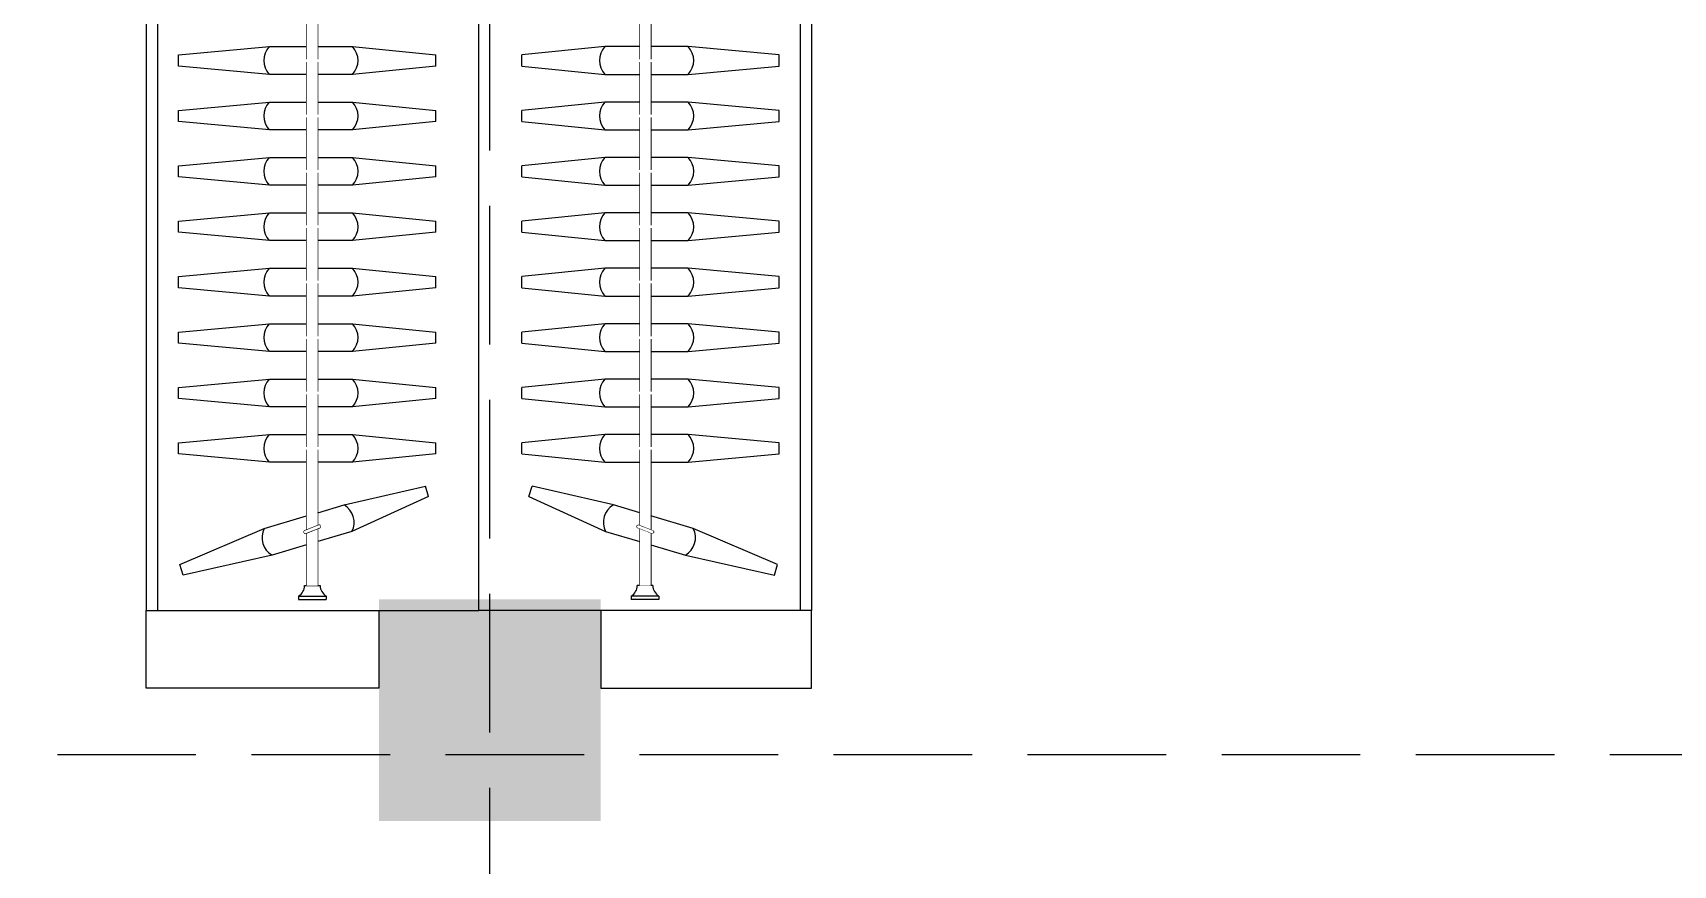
# Model space of a CAD drawing. Header units: millimetres. Extents: x -807114 to 42513, y -468455 to -61603.
# Drawn here: x -19615 to -16656, y -169347 to -167845 of the extents above; entities that cross this region are included whole.
import ezdxf

# ---------------------------------------------------------------- set-up
doc = ezdxf.new("R2010")
doc.units = ezdxf.units.MM
doc.header["$LTSCALE"] = 1000
doc.linetypes.add('DASH', pattern=[0.35, 0.25, -0.1])
doc.layers.add('建-轴', color=1, linetype='Continuous')

msp = doc.modelspace()

# ---------------------------------------------------------------- hatches: boundary and pattern name
h = msp.add_hatch(color=251)
h.dxf.hatch_style = 1
h.paths.add_polyline_path([(-18990.2, -168867.2), (-18990.2, -169267.2), (-18590.2, -169267.2), (-18590.2, -168867.2)])

# ---------------------------------------------------------------- linework, layer by layer
at = {"color": 8, "ltscale": 750}
for p, q in [((-18810.2, -168887.2), (-18810.2, -166387.2)), ((-18810.2, -168887.2), (-18810.2, -166387.2)), ((-18210.2, -166956.9), (-18210.2, -168887.2)), ((-19410.2, -166987.2), (-19410.2, -168887.2)), ((-18230.4, -166999), (-18230.4, -168887.2)), ((-19389.4, -167018.6), (-19389.4, -168887.2)), ((-18268.5, -167884.7), (-18432.6, -167869.7)), ((-18268.5, -167904.7), (-18268.5, -167884.7)), ((-18432.6, -167919.7), (-18268.5, -167904.7)), ((-18268.5, -167984.7), (-18432.6, -167969.7)), ((-18268.5, -168004.7), (-18268.5, -167984.7)), ((-18432.6, -168019.7), (-18268.5, -168004.7))]:
    msp.add_line(p, q, dxfattribs=at)
at = {"color": 8}
for p, q in [((-19352, -167884.7), (-19187.9, -167869.7)), ((-19037.9, -167869.7), (-18887.9, -167884.7)), ((-18582.6, -167869.7), (-18732.6, -167884.7)), ((-19352, -167904.7), (-19352, -167884.7)), ((-18887.9, -167904.7), (-18887.9, -167884.7)), ((-18732.6, -167904.7), (-18732.6, -167884.7)), ((-19187.9, -167919.7), (-19352, -167904.7)), ((-18887.9, -167904.7), (-19037.9, -167919.7)), ((-18732.6, -167904.7), (-18582.6, -167919.7)), ((-19352, -167984.7), (-19187.9, -167969.7)), ((-19352, -168004.7), (-19352, -167984.7)), ((-19037.9, -167969.7), (-18887.9, -167984.7)), ((-18887.9, -168004.7), (-18887.9, -167984.7)), ((-18582.6, -167969.7), (-18732.6, -167984.7)), ((-18732.6, -168004.7), (-18732.6, -167984.7)), ((-19187.9, -168019.7), (-19352, -168004.7)), ((-18887.9, -168004.7), (-19037.9, -168019.7)), ((-18732.6, -168004.7), (-18582.6, -168019.7)), ((-19352, -168084.7), (-19187.9, -168069.7)), ((-19037.9, -168069.7), (-18887.9, -168084.7)), ((-18582.6, -168069.7), (-18732.6, -168084.7)), ((-18268.5, -168084.7), (-18432.6, -168069.7)), ((-19352, -168104.7), (-19352, -168084.7)), ((-19187.9, -168119.7), (-19352, -168104.7)), ((-18887.9, -168104.7), (-19037.9, -168119.7)), ((-18887.9, -168104.7), (-18887.9, -168084.7)), ((-18732.6, -168104.7), (-18732.6, -168084.7)), ((-18732.6, -168104.7), (-18582.6, -168119.7)), ((-18432.6, -168119.7), (-18268.5, -168104.7)), ((-18268.5, -168104.7), (-18268.5, -168084.7)), ((-19352, -168184.7), (-19187.9, -168169.7)), ((-19352, -168204.7), (-19352, -168184.7)), ((-19037.9, -168169.7), (-18887.9, -168184.7)), ((-18887.9, -168204.7), (-18887.9, -168184.7)), ((-18582.6, -168169.7), (-18732.6, -168184.7)), ((-18732.6, -168204.7), (-18732.6, -168184.7)), ((-18268.5, -168184.7), (-18432.6, -168169.7)), ((-18268.5, -168204.7), (-18268.5, -168184.7)), ((-19187.9, -168219.7), (-19352, -168204.7)), ((-18887.9, -168204.7), (-19037.9, -168219.7)), ((-18732.6, -168204.7), (-18582.6, -168219.7)), ((-18432.6, -168219.7), (-18268.5, -168204.7)), ((-19352, -168284.7), (-19187.9, -168269.7)), ((-19352, -168304.7), (-19352, -168284.7)), ((-19037.9, -168269.7), (-18887.9, -168284.7)), ((-18887.9, -168304.7), (-18887.9, -168284.7)), ((-18582.6, -168269.7), (-18732.6, -168284.7)), ((-18732.6, -168304.7), (-18732.6, -168284.7)), ((-18268.5, -168284.7), (-18432.6, -168269.7)), ((-18268.5, -168304.7), (-18268.5, -168284.7)), ((-19187.9, -168319.7), (-19352, -168304.7)), ((-18887.9, -168304.7), (-19037.9, -168319.7)), ((-18732.6, -168304.7), (-18582.6, -168319.7)), ((-18432.6, -168319.7), (-18268.5, -168304.7)), ((-19352, -168384.7), (-19187.9, -168369.7)), ((-19037.9, -168369.7), (-18887.9, -168384.7)), ((-18582.6, -168369.7), (-18732.6, -168384.7)), ((-18268.5, -168384.7), (-18432.6, -168369.7)), ((-19352, -168404.7), (-19352, -168384.7)), ((-19187.9, -168419.7), (-19352, -168404.7)), ((-18887.9, -168404.7), (-19037.9, -168419.7)), ((-18887.9, -168404.7), (-18887.9, -168384.7)), ((-18732.6, -168404.7), (-18732.6, -168384.7)), ((-18732.6, -168404.7), (-18582.6, -168419.7)), ((-18432.6, -168419.7), (-18268.5, -168404.7)), ((-18268.5, -168404.7), (-18268.5, -168384.7)), ((-19352, -168484.7), (-19187.9, -168469.7)), ((-19352, -168504.7), (-19352, -168484.7)), ((-19037.9, -168469.7), (-18887.9, -168484.7)), ((-18887.9, -168504.7), (-18887.9, -168484.7)), ((-18582.6, -168469.7), (-18732.6, -168484.7)), ((-18732.6, -168504.7), (-18732.6, -168484.7)), ((-18268.5, -168484.7), (-18432.6, -168469.7)), ((-18268.5, -168504.7), (-18268.5, -168484.7)), ((-19187.9, -168519.7), (-19352, -168504.7)), ((-18887.9, -168504.7), (-19037.9, -168519.7)), ((-18732.6, -168504.7), (-18582.6, -168519.7)), ((-18432.6, -168519.7), (-18268.5, -168504.7)), ((-19352, -168584.7), (-19187.9, -168569.7)), ((-19037.9, -168569.7), (-18887.9, -168584.7)), ((-18582.6, -168569.7), (-18732.6, -168584.7)), ((-18268.5, -168584.7), (-18432.6, -168569.7)), ((-19352, -168604.7), (-19352, -168584.7)), ((-19187.9, -168619.7), (-19352, -168604.7)), ((-18887.9, -168604.7), (-19037.9, -168619.7)), ((-18887.9, -168604.7), (-18887.9, -168584.7)), ((-18732.6, -168604.7), (-18732.6, -168584.7)), ((-18732.6, -168604.7), (-18582.6, -168619.7)), ((-18432.6, -168619.7), (-18268.5, -168604.7)), ((-18268.5, -168604.7), (-18268.5, -168584.7)), ((-19053.2, -168696.8), (-18906.5, -168662.6)), ((-18900.9, -168681.8), (-18906.5, -168662.6)), ((-18719.6, -168681.8), (-18714, -168662.6)), ((-18567.2, -168696.8), (-18714, -168662.6)), ((-18900.9, -168681.8), (-19039.1, -168744.7)), ((-18719.6, -168681.8), (-18581.4, -168744.7)), ((-19349.2, -168804.5), (-19197.1, -168739.3)), ((-18271.3, -168804.5), (-18423.4, -168739.3)), ((-19182.9, -168787.2), (-19343.5, -168823.7)), ((-18437.6, -168787.2), (-18276.9, -168823.7)), ((-19343.5, -168823.7), (-19349.2, -168804.5)), ((-18276.9, -168823.7), (-18271.3, -168804.5)), ((-19124.2, -168842.2), (-19096.2, -168842.2)), ((-19124.2, -168842.2), (-19096.2, -168842.2)), ((-18496.2, -168842.2), (-18524.2, -168842.2)), ((-18496.2, -168842.2), (-18524.2, -168842.2)), ((-19135.2, -168861.2), (-19085.2, -168861.2)), ((-19135.2, -168861.2), (-19135.2, -168867.2)), ((-19135.2, -168861.2), (-19085.2, -168861.2)), ((-19135.2, -168861.2), (-19135.2, -168867.2)), ((-19135.2, -168867.2), (-19085.2, -168867.2)), ((-19085.2, -168861.2), (-19085.2, -168867.2)), ((-19085.2, -168861.2), (-19085.2, -168867.2)), ((-18485.2, -168861.2), (-18535.2, -168861.2)), ((-18535.2, -168861.2), (-18535.2, -168867.2)), ((-18485.2, -168861.2), (-18535.2, -168861.2)), ((-18535.2, -168861.2), (-18535.2, -168867.2)), ((-18485.2, -168867.2), (-18535.2, -168867.2)), ((-18485.2, -168861.2), (-18485.2, -168867.2)), ((-18485.2, -168861.2), (-18485.2, -168867.2))]:
    msp.add_line(p, q, dxfattribs=at)
at = {"ltscale": 750}
for p in [(-19410.2, -168887.2), (-18210.2, -168887.2)]:
    msp.add_line(p, (-18810.2, -168887.2), dxfattribs=at)
at = {"color": 8, "ltscale": 750}
for points in [[(-19100.6, -168842.2), (-19100.6, -166720), (-19120.6, -166720), (-19120.6, -168842.2)], [(-18519.9, -168842.2), (-18519.9, -166722.8), (-18499.9, -166722.8), (-18499.9, -168842.2)]]:
    msp.add_lwpolyline(points, close=True, dxfattribs=at)
for points in [[(-19410.2, -168887.2), (-18990.2, -168887.2), (-18990.2, -169027.2), (-19410.2, -169027.2)], [(-18210.2, -168887.2), (-18590.2, -168887.2), (-18590.2, -169027.2), (-18210.2, -169027.2)]]:
    msp.add_lwpolyline(points, close=True)
at = {"color": 250}
for centre, start, end in [((-19161.7, -167894.7), 136.3972, 223.6028), ((-19064.2, -167894.7), 316.3972, 43.6028), ((-18556.3, -167894.7), 136.3972, 223.6028), ((-19161.7, -167994.7), 136.3972, 223.6028), ((-19064.2, -167994.7), 316.3972, 43.6028), ((-18556.3, -167994.7), 136.3972, 223.6028), ((-19161.7, -168094.7), 136.3972, 223.6028), ((-19064.2, -168094.7), 316.3972, 43.6028), ((-18556.3, -168094.7), 136.3972, 223.6028), ((-18458.8, -168094.7), 316.3972, 43.6028), ((-19161.7, -168194.7), 136.3972, 223.6028), ((-19064.2, -168194.7), 316.3972, 43.6028), ((-18556.3, -168194.7), 136.3972, 223.6028), ((-18458.8, -168194.7), 316.3972, 43.6028), ((-19161.7, -168294.7), 136.3972, 223.6028), ((-19064.2, -168294.7), 316.3972, 43.6028), ((-18556.3, -168294.7), 136.3972, 223.6028), ((-18458.8, -168294.7), 316.3972, 43.6028), ((-19161.7, -168394.7), 136.3972, 223.6028), ((-19064.2, -168394.7), 316.3972, 43.6028), ((-18556.3, -168394.7), 136.3972, 223.6028), ((-18458.8, -168394.7), 316.3972, 43.6028), ((-19161.7, -168494.7), 136.3972, 223.6028), ((-19064.2, -168494.7), 316.3972, 43.6028), ((-18556.3, -168494.7), 136.3972, 223.6028), ((-18458.8, -168494.7), 316.3972, 43.6028), ((-19161.7, -168594.7), 136.3972, 223.6028), ((-19064.2, -168594.7), 316.3972, 43.6028), ((-18556.3, -168594.7), 136.3972, 223.6028), ((-18458.8, -168594.7), 316.3972, 43.6028), ((-19071.3, -168728.2), 332.8523, 60.0579), ((-18549.2, -168728.2), 119.9421, 207.1477), ((-19164.8, -168755.8), 152.8523, 240.0579), ((-18455.6, -168755.8), 299.9421, 27.1477)]:
    msp.add_arc(centre, 36.3, start, end, dxfattribs=at)
at = {"color": 8, "ltscale": 750}
for centre in [(-18458.8, -167894.7), (-18458.8, -167994.7)]:
    msp.add_arc(centre, 36.3, 316.3972, 43.6028, dxfattribs=at)
at = {"color": 8}
for centre, start, end in [((-19146.2, -168842.2), 299.9156, 359.9473), ((-19146.2, -168842.2), 299.9156, 359.9473), ((-19074.3, -168842.2), 180.0527, 240.0844), ((-19074.3, -168842.2), 180.0527, 240.0844), ((-18546.2, -168842.2), 299.9156, 359.9473), ((-18546.2, -168842.2), 299.9156, 359.9473), ((-18474.3, -168842.2), 180.0527, 240.0844), ((-18474.3, -168842.2), 180.0527, 240.0844)]:
    msp.add_arc(centre, 21.9, start, end, dxfattribs=at)
at = {"layer": '建-轴', "linetype": 'DASH'}
for p, q in [((-18790.2, -178907.2), (-18790.2, -164347.2)), ((-24470.2, -169147.2), (-10110.2, -169147.2))]:
    msp.add_line(p, q, dxfattribs=at)

# ---------------------------------------------------------------- next in the draw order: wipeouts: each hides what was drawn before it
at = {"color": 8, "ltscale": 750}
for points in [[(-19100.6, -168842.2), (-19100.6, -166720), (-19120.6, -166720), (-19120.6, -168842.2)], [(-18519.9, -168842.2), (-18519.9, -166722.8), (-18499.9, -166722.8), (-18499.9, -168842.2)]]:
    msp.add_wipeout(points, dxfattribs=at)

# ---------------------------------------------------------------- next in the draw order: linework, layer by layer
at = {"color": 8}
for p, q in [((-19187.9, -167869.7), (-19120.6, -167869.7)), ((-19100.6, -167869.7), (-19037.9, -167869.7)), ((-19120.6, -167919.7), (-19187.9, -167919.7)), ((-19037.9, -167919.7), (-19100.6, -167919.7)), ((-19187.9, -167969.7), (-19120.6, -167969.7)), ((-19100.6, -167969.7), (-19037.9, -167969.7)), ((-19120.6, -168019.7), (-19187.9, -168019.7)), ((-19037.9, -168019.7), (-19100.6, -168019.7)), ((-18582.6, -168019.7), (-18519.9, -168019.7)), ((-18499.9, -168019.7), (-18432.6, -168019.7)), ((-19187.9, -168069.7), (-19120.6, -168069.7)), ((-19100.6, -168069.7), (-19037.9, -168069.7)), ((-18519.9, -168069.7), (-18582.6, -168069.7)), ((-18432.6, -168069.7), (-18499.9, -168069.7)), ((-19120.6, -168119.7), (-19187.9, -168119.7)), ((-19037.9, -168119.7), (-19100.6, -168119.7)), ((-18582.6, -168119.7), (-18519.9, -168119.7)), ((-18499.9, -168119.7), (-18432.6, -168119.7)), ((-19187.9, -168169.7), (-19120.6, -168169.7)), ((-19100.6, -168169.7), (-19037.9, -168169.7)), ((-18519.9, -168169.7), (-18582.6, -168169.7)), ((-18432.6, -168169.7), (-18499.9, -168169.7)), ((-19120.6, -168219.7), (-19187.9, -168219.7)), ((-19037.9, -168219.7), (-19100.6, -168219.7)), ((-18582.6, -168219.7), (-18519.9, -168219.7)), ((-18499.9, -168219.7), (-18432.6, -168219.7)), ((-19187.9, -168269.7), (-19120.6, -168269.7)), ((-19100.6, -168269.7), (-19037.9, -168269.7)), ((-18519.9, -168269.7), (-18582.6, -168269.7)), ((-18432.6, -168269.7), (-18499.9, -168269.7)), ((-19120.6, -168319.7), (-19187.9, -168319.7)), ((-19037.9, -168319.7), (-19100.6, -168319.7)), ((-18582.6, -168319.7), (-18519.9, -168319.7)), ((-18499.9, -168319.7), (-18432.6, -168319.7)), ((-19187.9, -168369.7), (-19120.6, -168369.7)), ((-19100.6, -168369.7), (-19037.9, -168369.7)), ((-18519.9, -168369.7), (-18582.6, -168369.7)), ((-18432.6, -168369.7), (-18499.9, -168369.7)), ((-19120.6, -168419.7), (-19187.9, -168419.7)), ((-19037.9, -168419.7), (-19100.6, -168419.7)), ((-18582.6, -168419.7), (-18519.9, -168419.7)), ((-18499.9, -168419.7), (-18432.6, -168419.7)), ((-19187.9, -168469.7), (-19120.6, -168469.7)), ((-19100.6, -168469.7), (-19037.9, -168469.7)), ((-18519.9, -168469.7), (-18582.6, -168469.7)), ((-18432.6, -168469.7), (-18499.9, -168469.7)), ((-19120.6, -168519.7), (-19187.9, -168519.7)), ((-19037.9, -168519.7), (-19100.6, -168519.7)), ((-18582.6, -168519.7), (-18519.9, -168519.7)), ((-18499.9, -168519.7), (-18432.6, -168519.7)), ((-19187.9, -168569.7), (-19120.6, -168569.7)), ((-19100.6, -168569.7), (-19037.9, -168569.7)), ((-18519.9, -168569.7), (-18582.6, -168569.7)), ((-18432.6, -168569.7), (-18499.9, -168569.7)), ((-19120.6, -168619.7), (-19187.9, -168619.7)), ((-19037.9, -168619.7), (-19100.6, -168619.7)), ((-18582.6, -168619.7), (-18519.9, -168619.7)), ((-18499.9, -168619.7), (-18432.6, -168619.7)), ((-19100.6, -168710.8), (-19053.2, -168696.8)), ((-18519.9, -168710.8), (-18567.2, -168696.8)), ((-19120.6, -168768.8), (-19182.9, -168787.2)), ((-18499.9, -168768.8), (-18437.6, -168787.2))]:
    msp.add_line(p, q, dxfattribs=at)
at = {"color": 8, "ltscale": 750}
for p, q in [((-18519.9, -167869.7), (-18582.6, -167869.7)), ((-18432.6, -167869.7), (-18499.9, -167869.7)), ((-18582.6, -167919.7), (-18519.9, -167919.7)), ((-18499.9, -167919.7), (-18432.6, -167919.7)), ((-18519.9, -167969.7), (-18582.6, -167969.7)), ((-18432.6, -167969.7), (-18499.9, -167969.7))]:
    msp.add_line(p, q, dxfattribs=at)
for points in [[(-19100.3, -168739.2), (-19097.1, -168737.9), (-19096.5, -168737.5), (-19096.2, -168737.1), (-19096.1, -168736.8), (-19095.9, -168736.4), (-19095.8, -168736), (-19095.8, -168735.6), (-19095.9, -168735.3), (-19096, -168734.9), (-19096.1, -168734.6), (-19096.3, -168734.4), (-19096.5, -168734.1), (-19096.7, -168733.9), (-19097, -168733.7), (-19097.2, -168733.5), (-19097.5, -168733.4), (-19097.8, -168733.3), (-19098.2, -168733.3), (-19098.6, -168733.3), (-19098.7, -168733.3), (-19124.3, -168743.4), (-19124.4, -168743.5), (-19124.5, -168743.6), (-19124.7, -168743.7), (-19124.8, -168743.8), (-19124.9, -168744), (-19125, -168744.1), (-19125.1, -168744.3), (-19125.2, -168744.4), (-19125.3, -168744.6), (-19125.4, -168744.9), (-19125.4, -168745.1), (-19125.4, -168745.5), (-19125.4, -168745.6), (-19125.4, -168745.8), (-19125.4, -168746), (-19125.3, -168746.2), (-19125.2, -168746.5), (-19125.2, -168746.6), (-19125.1, -168746.8), (-19125, -168746.9), (-19124.9, -168747), (-19124.8, -168747.2), (-19124.7, -168747.3), (-19124.5, -168747.4), (-19124.4, -168747.5), (-19124.3, -168747.6), (-19124.1, -168747.6), (-19124, -168747.7), (-19123.8, -168747.8), (-19123.7, -168747.8), (-19123.5, -168747.9), (-19123.3, -168747.9), (-19123.2, -168747.9), (-19123.1, -168747.9), (-19122.8, -168747.9), (-19122.7, -168747.9), (-19122.5, -168747.9), (-19122.3, -168747.8)], [(-18520.2, -168739.2), (-18523.4, -168737.9), (-18524, -168737.5), (-18524.3, -168737.1), (-18524.4, -168736.8), (-18524.6, -168736.4), (-18524.7, -168736), (-18524.7, -168735.6), (-18524.6, -168735.3), (-18524.5, -168734.9), (-18524.4, -168734.6), (-18524.2, -168734.4), (-18524, -168734.1), (-18523.8, -168733.9), (-18523.5, -168733.7), (-18523.3, -168733.5), (-18523, -168733.4), (-18522.7, -168733.3), (-18522.3, -168733.3), (-18521.9, -168733.3), (-18521.8, -168733.3), (-18496.2, -168743.4), (-18496, -168743.5), (-18496, -168743.6), (-18495.8, -168743.7), (-18495.7, -168743.8), (-18495.6, -168744), (-18495.5, -168744.1), (-18495.4, -168744.3), (-18495.3, -168744.4), (-18495.2, -168744.6), (-18495.1, -168744.9), (-18495.1, -168745.1), (-18495.1, -168745.5), (-18495.1, -168745.6), (-18495.1, -168745.8), (-18495.1, -168746), (-18495.2, -168746.2), (-18495.3, -168746.5), (-18495.3, -168746.6), (-18495.4, -168746.8), (-18495.5, -168746.9), (-18495.6, -168747), (-18495.7, -168747.2), (-18495.8, -168747.3), (-18496, -168747.4), (-18496.1, -168747.5), (-18496.2, -168747.6), (-18496.3, -168747.6), (-18496.5, -168747.7), (-18496.7, -168747.8), (-18496.8, -168747.8), (-18497, -168747.9), (-18497.2, -168747.9), (-18497.3, -168747.9), (-18497.4, -168747.9), (-18497.6, -168747.9), (-18497.8, -168747.9), (-18498, -168747.9), (-18498.2, -168747.8)]]:
    msp.add_lwpolyline(points, close=True, dxfattribs=at)

# ---------------------------------------------------------------- next in the draw order: wipeouts: each hides what was drawn before it
for points in [[(-19100.4, -167897.1), (-19097, -167897.1), (-19096.3, -167896.9), (-19095.9, -167896.7), (-19095.7, -167896.5), (-19095.3, -167896.1), (-19095.1, -167895.8), (-19095, -167895.4), (-19094.9, -167895.1), (-19094.9, -167894.7), (-19094.9, -167894.4), (-19094.9, -167894.1), (-19095, -167893.8), (-19095.2, -167893.5), (-19095.3, -167893.2), (-19095.5, -167893), (-19095.7, -167892.8), (-19096, -167892.6), (-19096.4, -167892.4), (-19096.7, -167892.3), (-19096.8, -167892.3), (-19124.4, -167892.3), (-19124.5, -167892.3), (-19124.6, -167892.3), (-19124.8, -167892.4), (-19124.9, -167892.5), (-19125.1, -167892.5), (-19125.3, -167892.6), (-19125.4, -167892.8), (-19125.5, -167892.9), (-19125.7, -167893), (-19125.8, -167893.2), (-19126, -167893.4), (-19126.1, -167893.8), (-19126.2, -167893.9), (-19126.2, -167894), (-19126.3, -167894.2), (-19126.3, -167894.5), (-19126.3, -167894.8), (-19126.3, -167894.9), (-19126.3, -167895.1), (-19126.2, -167895.3), (-19126.2, -167895.4), (-19126.1, -167895.6), (-19126.1, -167895.7), (-19126, -167895.9), (-19125.9, -167896), (-19125.8, -167896.1), (-19125.7, -167896.3), (-19125.6, -167896.4), (-19125.5, -167896.5), (-19125.4, -167896.6), (-19125.2, -167896.7), (-19125.1, -167896.8), (-19125, -167896.9), (-19124.8, -167896.9), (-19124.6, -167897), (-19124.5, -167897.1), (-19124.3, -167897.1), (-19124.1, -167897.1)], [(-18520.1, -167897.1), (-18523.5, -167897.1), (-18524.2, -167896.9), (-18524.6, -167896.7), (-18524.8, -167896.5), (-18525.2, -167896.1), (-18525.4, -167895.8), (-18525.5, -167895.4), (-18525.6, -167895.1), (-18525.6, -167894.7), (-18525.6, -167894.4), (-18525.6, -167894.1), (-18525.5, -167893.8), (-18525.3, -167893.5), (-18525.2, -167893.2), (-18525, -167893), (-18524.8, -167892.8), (-18524.5, -167892.6), (-18524.1, -167892.4), (-18523.7, -167892.3), (-18523.7, -167892.3), (-18496.1, -167892.3), (-18496, -167892.3), (-18495.9, -167892.3), (-18495.7, -167892.4), (-18495.5, -167892.5), (-18495.4, -167892.5), (-18495.2, -167892.6), (-18495.1, -167892.8), (-18494.9, -167892.9), (-18494.8, -167893), (-18494.7, -167893.2), (-18494.5, -167893.4), (-18494.4, -167893.8), (-18494.3, -167893.9), (-18494.3, -167894), (-18494.2, -167894.2), (-18494.2, -167894.5), (-18494.2, -167894.8), (-18494.2, -167894.9), (-18494.2, -167895.1), (-18494.2, -167895.3), (-18494.3, -167895.4), (-18494.4, -167895.6), (-18494.4, -167895.7), (-18494.5, -167895.9), (-18494.6, -167896), (-18494.7, -167896.1), (-18494.8, -167896.3), (-18494.9, -167896.4), (-18495, -167896.5), (-18495.1, -167896.6), (-18495.3, -167896.7), (-18495.4, -167896.8), (-18495.5, -167896.9), (-18495.6, -167896.9), (-18495.9, -167897), (-18496, -167897.1), (-18496.2, -167897.1), (-18496.4, -167897.1)], [(-19100.4, -167997.1), (-19097, -167997.1), (-19096.3, -167996.9), (-19095.9, -167996.7), (-19095.7, -167996.5), (-19095.3, -167996.1), (-19095.1, -167995.8), (-19095, -167995.4), (-19094.9, -167995.1), (-19094.9, -167994.7), (-19094.9, -167994.4), (-19094.9, -167994.1), (-19095, -167993.8), (-19095.2, -167993.5), (-19095.3, -167993.2), (-19095.5, -167993), (-19095.7, -167992.8), (-19096, -167992.6), (-19096.4, -167992.4), (-19096.7, -167992.3), (-19096.8, -167992.3), (-19124.4, -167992.3), (-19124.5, -167992.3), (-19124.6, -167992.3), (-19124.8, -167992.4), (-19124.9, -167992.5), (-19125.1, -167992.5), (-19125.3, -167992.6), (-19125.4, -167992.8), (-19125.5, -167992.9), (-19125.7, -167993), (-19125.8, -167993.2), (-19126, -167993.4), (-19126.1, -167993.8), (-19126.2, -167993.9), (-19126.2, -167994), (-19126.3, -167994.2), (-19126.3, -167994.5), (-19126.3, -167994.8), (-19126.3, -167994.9), (-19126.3, -167995.1), (-19126.2, -167995.3), (-19126.2, -167995.4), (-19126.1, -167995.6), (-19126.1, -167995.7), (-19126, -167995.9), (-19125.9, -167996), (-19125.8, -167996.1), (-19125.7, -167996.3), (-19125.6, -167996.4), (-19125.5, -167996.5), (-19125.4, -167996.6), (-19125.2, -167996.7), (-19125.1, -167996.8), (-19125, -167996.9), (-19124.8, -167996.9), (-19124.6, -167997), (-19124.5, -167997.1), (-19124.3, -167997.1), (-19124.1, -167997.1)], [(-18520.1, -167997.1), (-18523.5, -167997.1), (-18524.2, -167996.9), (-18524.6, -167996.7), (-18524.8, -167996.5), (-18525.2, -167996.1), (-18525.4, -167995.8), (-18525.5, -167995.4), (-18525.6, -167995.1), (-18525.6, -167994.7), (-18525.6, -167994.4), (-18525.6, -167994.1), (-18525.5, -167993.8), (-18525.3, -167993.5), (-18525.2, -167993.2), (-18525, -167993), (-18524.8, -167992.8), (-18524.5, -167992.6), (-18524.1, -167992.4), (-18523.7, -167992.3), (-18523.7, -167992.3), (-18496.1, -167992.3), (-18496, -167992.3), (-18495.9, -167992.3), (-18495.7, -167992.4), (-18495.5, -167992.5), (-18495.4, -167992.5), (-18495.2, -167992.6), (-18495.1, -167992.8), (-18494.9, -167992.9), (-18494.8, -167993), (-18494.7, -167993.2), (-18494.5, -167993.4), (-18494.4, -167993.8), (-18494.3, -167993.9), (-18494.3, -167994), (-18494.2, -167994.2), (-18494.2, -167994.5), (-18494.2, -167994.8), (-18494.2, -167994.9), (-18494.2, -167995.1), (-18494.2, -167995.3), (-18494.3, -167995.4), (-18494.4, -167995.6), (-18494.4, -167995.7), (-18494.5, -167995.9), (-18494.6, -167996), (-18494.7, -167996.1), (-18494.8, -167996.3), (-18494.9, -167996.4), (-18495, -167996.5), (-18495.1, -167996.6), (-18495.3, -167996.7), (-18495.4, -167996.8), (-18495.5, -167996.9), (-18495.6, -167996.9), (-18495.9, -167997), (-18496, -167997.1), (-18496.2, -167997.1), (-18496.4, -167997.1)], [(-19100.4, -168097.1), (-19097, -168097.1), (-19096.3, -168096.9), (-19095.9, -168096.7), (-19095.7, -168096.5), (-19095.3, -168096.1), (-19095.1, -168095.8), (-19095, -168095.4), (-19094.9, -168095.1), (-19094.9, -168094.7), (-19094.9, -168094.4), (-19094.9, -168094.1), (-19095, -168093.8), (-19095.2, -168093.5), (-19095.3, -168093.2), (-19095.5, -168093), (-19095.7, -168092.8), (-19096, -168092.6), (-19096.4, -168092.4), (-19096.7, -168092.3), (-19096.8, -168092.3), (-19124.4, -168092.3), (-19124.5, -168092.3), (-19124.6, -168092.3), (-19124.8, -168092.4), (-19124.9, -168092.5), (-19125.1, -168092.5), (-19125.3, -168092.6), (-19125.4, -168092.8), (-19125.5, -168092.9), (-19125.7, -168093), (-19125.8, -168093.2), (-19126, -168093.4), (-19126.1, -168093.8), (-19126.2, -168093.9), (-19126.2, -168094), (-19126.3, -168094.2), (-19126.3, -168094.5), (-19126.3, -168094.8), (-19126.3, -168094.9), (-19126.3, -168095.1), (-19126.2, -168095.3), (-19126.2, -168095.4), (-19126.1, -168095.6), (-19126.1, -168095.7), (-19126, -168095.9), (-19125.9, -168096), (-19125.8, -168096.1), (-19125.7, -168096.3), (-19125.6, -168096.4), (-19125.5, -168096.5), (-19125.4, -168096.6), (-19125.2, -168096.7), (-19125.1, -168096.8), (-19125, -168096.9), (-19124.8, -168096.9), (-19124.6, -168097), (-19124.5, -168097.1), (-19124.3, -168097.1), (-19124.1, -168097.1)], [(-18520.1, -168097.1), (-18523.5, -168097.1), (-18524.2, -168096.9), (-18524.6, -168096.7), (-18524.8, -168096.5), (-18525.2, -168096.1), (-18525.4, -168095.8), (-18525.5, -168095.4), (-18525.6, -168095.1), (-18525.6, -168094.7), (-18525.6, -168094.4), (-18525.6, -168094.1), (-18525.5, -168093.8), (-18525.3, -168093.5), (-18525.2, -168093.2), (-18525, -168093), (-18524.8, -168092.8), (-18524.5, -168092.6), (-18524.1, -168092.4), (-18523.7, -168092.3), (-18523.7, -168092.3), (-18496.1, -168092.3), (-18496, -168092.3), (-18495.9, -168092.3), (-18495.7, -168092.4), (-18495.5, -168092.5), (-18495.4, -168092.5), (-18495.2, -168092.6), (-18495.1, -168092.8), (-18494.9, -168092.9), (-18494.8, -168093), (-18494.7, -168093.2), (-18494.5, -168093.4), (-18494.4, -168093.8), (-18494.3, -168093.9), (-18494.3, -168094), (-18494.2, -168094.2), (-18494.2, -168094.5), (-18494.2, -168094.8), (-18494.2, -168094.9), (-18494.2, -168095.1), (-18494.2, -168095.3), (-18494.3, -168095.4), (-18494.4, -168095.6), (-18494.4, -168095.7), (-18494.5, -168095.9), (-18494.6, -168096), (-18494.7, -168096.1), (-18494.8, -168096.3), (-18494.9, -168096.4), (-18495, -168096.5), (-18495.1, -168096.6), (-18495.3, -168096.7), (-18495.4, -168096.8), (-18495.5, -168096.9), (-18495.6, -168096.9), (-18495.9, -168097), (-18496, -168097.1), (-18496.2, -168097.1), (-18496.4, -168097.1)], [(-19100.4, -168197.1), (-19097, -168197.1), (-19096.3, -168196.9), (-19095.9, -168196.7), (-19095.7, -168196.5), (-19095.3, -168196.1), (-19095.1, -168195.8), (-19095, -168195.4), (-19094.9, -168195.1), (-19094.9, -168194.7), (-19094.9, -168194.4), (-19094.9, -168194.1), (-19095, -168193.8), (-19095.2, -168193.5), (-19095.3, -168193.2), (-19095.5, -168193), (-19095.7, -168192.8), (-19096, -168192.6), (-19096.4, -168192.4), (-19096.7, -168192.3), (-19096.8, -168192.3), (-19124.4, -168192.3), (-19124.5, -168192.3), (-19124.6, -168192.3), (-19124.8, -168192.4), (-19124.9, -168192.5), (-19125.1, -168192.5), (-19125.3, -168192.6), (-19125.4, -168192.8), (-19125.5, -168192.9), (-19125.7, -168193), (-19125.8, -168193.2), (-19126, -168193.4), (-19126.1, -168193.8), (-19126.2, -168193.9), (-19126.2, -168194), (-19126.3, -168194.2), (-19126.3, -168194.5), (-19126.3, -168194.8), (-19126.3, -168194.9), (-19126.3, -168195.1), (-19126.2, -168195.3), (-19126.2, -168195.4), (-19126.1, -168195.6), (-19126.1, -168195.7), (-19126, -168195.9), (-19125.9, -168196), (-19125.8, -168196.1), (-19125.7, -168196.3), (-19125.6, -168196.4), (-19125.5, -168196.5), (-19125.4, -168196.6), (-19125.2, -168196.7), (-19125.1, -168196.8), (-19125, -168196.9), (-19124.8, -168196.9), (-19124.6, -168197), (-19124.5, -168197.1), (-19124.3, -168197.1), (-19124.1, -168197.1)], [(-18520.1, -168197.1), (-18523.5, -168197.1), (-18524.2, -168196.9), (-18524.6, -168196.7), (-18524.8, -168196.5), (-18525.2, -168196.1), (-18525.4, -168195.8), (-18525.5, -168195.4), (-18525.6, -168195.1), (-18525.6, -168194.7), (-18525.6, -168194.4), (-18525.6, -168194.1), (-18525.5, -168193.8), (-18525.3, -168193.5), (-18525.2, -168193.2), (-18525, -168193), (-18524.8, -168192.8), (-18524.5, -168192.6), (-18524.1, -168192.4), (-18523.7, -168192.3), (-18523.7, -168192.3), (-18496.1, -168192.3), (-18496, -168192.3), (-18495.9, -168192.3), (-18495.7, -168192.4), (-18495.5, -168192.5), (-18495.4, -168192.5), (-18495.2, -168192.6), (-18495.1, -168192.8), (-18494.9, -168192.9), (-18494.8, -168193), (-18494.7, -168193.2), (-18494.5, -168193.4), (-18494.4, -168193.8), (-18494.3, -168193.9), (-18494.3, -168194), (-18494.2, -168194.2), (-18494.2, -168194.5), (-18494.2, -168194.8), (-18494.2, -168194.9), (-18494.2, -168195.1), (-18494.2, -168195.3), (-18494.3, -168195.4), (-18494.4, -168195.6), (-18494.4, -168195.7), (-18494.5, -168195.9), (-18494.6, -168196), (-18494.7, -168196.1), (-18494.8, -168196.3), (-18494.9, -168196.4), (-18495, -168196.5), (-18495.1, -168196.6), (-18495.3, -168196.7), (-18495.4, -168196.8), (-18495.5, -168196.9), (-18495.6, -168196.9), (-18495.9, -168197), (-18496, -168197.1), (-18496.2, -168197.1), (-18496.4, -168197.1)], [(-19100.4, -168297.1), (-19097, -168297.1), (-19096.3, -168296.9), (-19095.9, -168296.7), (-19095.7, -168296.5), (-19095.3, -168296.1), (-19095.1, -168295.8), (-19095, -168295.4), (-19094.9, -168295.1), (-19094.9, -168294.7), (-19094.9, -168294.4), (-19094.9, -168294.1), (-19095, -168293.8), (-19095.2, -168293.5), (-19095.3, -168293.2), (-19095.5, -168293), (-19095.7, -168292.8), (-19096, -168292.6), (-19096.4, -168292.4), (-19096.7, -168292.3), (-19096.8, -168292.3), (-19124.4, -168292.3), (-19124.5, -168292.3), (-19124.6, -168292.3), (-19124.8, -168292.4), (-19124.9, -168292.5), (-19125.1, -168292.5), (-19125.3, -168292.6), (-19125.4, -168292.8), (-19125.5, -168292.9), (-19125.7, -168293), (-19125.8, -168293.2), (-19126, -168293.4), (-19126.1, -168293.8), (-19126.2, -168293.9), (-19126.2, -168294), (-19126.3, -168294.2), (-19126.3, -168294.5), (-19126.3, -168294.8), (-19126.3, -168294.9), (-19126.3, -168295.1), (-19126.2, -168295.3), (-19126.2, -168295.4), (-19126.1, -168295.6), (-19126.1, -168295.7), (-19126, -168295.9), (-19125.9, -168296), (-19125.8, -168296.1), (-19125.7, -168296.3), (-19125.6, -168296.4), (-19125.5, -168296.5), (-19125.4, -168296.6), (-19125.2, -168296.7), (-19125.1, -168296.8), (-19125, -168296.9), (-19124.8, -168296.9), (-19124.6, -168297), (-19124.5, -168297.1), (-19124.3, -168297.1), (-19124.1, -168297.1)], [(-18520.1, -168297.1), (-18523.5, -168297.1), (-18524.2, -168296.9), (-18524.6, -168296.7), (-18524.8, -168296.5), (-18525.2, -168296.1), (-18525.4, -168295.8), (-18525.5, -168295.4), (-18525.6, -168295.1), (-18525.6, -168294.7), (-18525.6, -168294.4), (-18525.6, -168294.1), (-18525.5, -168293.8), (-18525.3, -168293.5), (-18525.2, -168293.2), (-18525, -168293), (-18524.8, -168292.8), (-18524.5, -168292.6), (-18524.1, -168292.4), (-18523.7, -168292.3), (-18523.7, -168292.3), (-18496.1, -168292.3), (-18496, -168292.3), (-18495.9, -168292.3), (-18495.7, -168292.4), (-18495.5, -168292.5), (-18495.4, -168292.5), (-18495.2, -168292.6), (-18495.1, -168292.8), (-18494.9, -168292.9), (-18494.8, -168293), (-18494.7, -168293.2), (-18494.5, -168293.4), (-18494.4, -168293.8), (-18494.3, -168293.9), (-18494.3, -168294), (-18494.2, -168294.2), (-18494.2, -168294.5), (-18494.2, -168294.8), (-18494.2, -168294.9), (-18494.2, -168295.1), (-18494.2, -168295.3), (-18494.3, -168295.4), (-18494.4, -168295.6), (-18494.4, -168295.7), (-18494.5, -168295.9), (-18494.6, -168296), (-18494.7, -168296.1), (-18494.8, -168296.3), (-18494.9, -168296.4), (-18495, -168296.5), (-18495.1, -168296.6), (-18495.3, -168296.7), (-18495.4, -168296.8), (-18495.5, -168296.9), (-18495.6, -168296.9), (-18495.9, -168297), (-18496, -168297.1), (-18496.2, -168297.1), (-18496.4, -168297.1)], [(-19100.4, -168397.1), (-19097, -168397.1), (-19096.3, -168396.9), (-19095.9, -168396.7), (-19095.7, -168396.5), (-19095.3, -168396.1), (-19095.1, -168395.8), (-19095, -168395.4), (-19094.9, -168395.1), (-19094.9, -168394.7), (-19094.9, -168394.4), (-19094.9, -168394.1), (-19095, -168393.8), (-19095.2, -168393.5), (-19095.3, -168393.2), (-19095.5, -168393), (-19095.7, -168392.8), (-19096, -168392.6), (-19096.4, -168392.4), (-19096.7, -168392.3), (-19096.8, -168392.3), (-19124.4, -168392.3), (-19124.5, -168392.3), (-19124.6, -168392.3), (-19124.8, -168392.4), (-19124.9, -168392.5), (-19125.1, -168392.5), (-19125.3, -168392.6), (-19125.4, -168392.8), (-19125.5, -168392.9), (-19125.7, -168393), (-19125.8, -168393.2), (-19126, -168393.4), (-19126.1, -168393.8), (-19126.2, -168393.9), (-19126.2, -168394), (-19126.3, -168394.2), (-19126.3, -168394.5), (-19126.3, -168394.8), (-19126.3, -168394.9), (-19126.3, -168395.1), (-19126.2, -168395.3), (-19126.2, -168395.4), (-19126.1, -168395.6), (-19126.1, -168395.7), (-19126, -168395.9), (-19125.9, -168396), (-19125.8, -168396.1), (-19125.7, -168396.3), (-19125.6, -168396.4), (-19125.5, -168396.5), (-19125.4, -168396.6), (-19125.2, -168396.7), (-19125.1, -168396.8), (-19125, -168396.9), (-19124.8, -168396.9), (-19124.6, -168397), (-19124.5, -168397.1), (-19124.3, -168397.1), (-19124.1, -168397.1)], [(-18520.1, -168397.1), (-18523.5, -168397.1), (-18524.2, -168396.9), (-18524.6, -168396.7), (-18524.8, -168396.5), (-18525.2, -168396.1), (-18525.4, -168395.8), (-18525.5, -168395.4), (-18525.6, -168395.1), (-18525.6, -168394.7), (-18525.6, -168394.4), (-18525.6, -168394.1), (-18525.5, -168393.8), (-18525.3, -168393.5), (-18525.2, -168393.2), (-18525, -168393), (-18524.8, -168392.8), (-18524.5, -168392.6), (-18524.1, -168392.4), (-18523.7, -168392.3), (-18523.7, -168392.3), (-18496.1, -168392.3), (-18496, -168392.3), (-18495.9, -168392.3), (-18495.7, -168392.4), (-18495.5, -168392.5), (-18495.4, -168392.5), (-18495.2, -168392.6), (-18495.1, -168392.8), (-18494.9, -168392.9), (-18494.8, -168393), (-18494.7, -168393.2), (-18494.5, -168393.4), (-18494.4, -168393.8), (-18494.3, -168393.9), (-18494.3, -168394), (-18494.2, -168394.2), (-18494.2, -168394.5), (-18494.2, -168394.8), (-18494.2, -168394.9), (-18494.2, -168395.1), (-18494.2, -168395.3), (-18494.3, -168395.4), (-18494.4, -168395.6), (-18494.4, -168395.7), (-18494.5, -168395.9), (-18494.6, -168396), (-18494.7, -168396.1), (-18494.8, -168396.3), (-18494.9, -168396.4), (-18495, -168396.5), (-18495.1, -168396.6), (-18495.3, -168396.7), (-18495.4, -168396.8), (-18495.5, -168396.9), (-18495.6, -168396.9), (-18495.9, -168397), (-18496, -168397.1), (-18496.2, -168397.1), (-18496.4, -168397.1)], [(-19100.4, -168497.1), (-19097, -168497.1), (-19096.3, -168496.9), (-19095.9, -168496.7), (-19095.7, -168496.5), (-19095.3, -168496.1), (-19095.1, -168495.8), (-19095, -168495.4), (-19094.9, -168495.1), (-19094.9, -168494.7), (-19094.9, -168494.4), (-19094.9, -168494.1), (-19095, -168493.8), (-19095.2, -168493.5), (-19095.3, -168493.2), (-19095.5, -168493), (-19095.7, -168492.8), (-19096, -168492.6), (-19096.4, -168492.4), (-19096.7, -168492.3), (-19096.8, -168492.3), (-19124.4, -168492.3), (-19124.5, -168492.3), (-19124.6, -168492.3), (-19124.8, -168492.4), (-19124.9, -168492.5), (-19125.1, -168492.5), (-19125.3, -168492.6), (-19125.4, -168492.8), (-19125.5, -168492.9), (-19125.7, -168493), (-19125.8, -168493.2), (-19126, -168493.4), (-19126.1, -168493.8), (-19126.2, -168493.9), (-19126.2, -168494), (-19126.3, -168494.2), (-19126.3, -168494.5), (-19126.3, -168494.8), (-19126.3, -168494.9), (-19126.3, -168495.1), (-19126.2, -168495.3), (-19126.2, -168495.4), (-19126.1, -168495.6), (-19126.1, -168495.7), (-19126, -168495.9), (-19125.9, -168496), (-19125.8, -168496.1), (-19125.7, -168496.3), (-19125.6, -168496.4), (-19125.5, -168496.5), (-19125.4, -168496.6), (-19125.2, -168496.7), (-19125.1, -168496.8), (-19125, -168496.9), (-19124.8, -168496.9), (-19124.6, -168497), (-19124.5, -168497.1), (-19124.3, -168497.1), (-19124.1, -168497.1)], [(-18520.1, -168497.1), (-18523.5, -168497.1), (-18524.2, -168496.9), (-18524.6, -168496.7), (-18524.8, -168496.5), (-18525.2, -168496.1), (-18525.4, -168495.8), (-18525.5, -168495.4), (-18525.6, -168495.1), (-18525.6, -168494.7), (-18525.6, -168494.4), (-18525.6, -168494.1), (-18525.5, -168493.8), (-18525.3, -168493.5), (-18525.2, -168493.2), (-18525, -168493), (-18524.8, -168492.8), (-18524.5, -168492.6), (-18524.1, -168492.4), (-18523.7, -168492.3), (-18523.7, -168492.3), (-18496.1, -168492.3), (-18496, -168492.3), (-18495.9, -168492.3), (-18495.7, -168492.4), (-18495.5, -168492.5), (-18495.4, -168492.5), (-18495.2, -168492.6), (-18495.1, -168492.8), (-18494.9, -168492.9), (-18494.8, -168493), (-18494.7, -168493.2), (-18494.5, -168493.4), (-18494.4, -168493.8), (-18494.3, -168493.9), (-18494.3, -168494), (-18494.2, -168494.2), (-18494.2, -168494.5), (-18494.2, -168494.8), (-18494.2, -168494.9), (-18494.2, -168495.1), (-18494.2, -168495.3), (-18494.3, -168495.4), (-18494.4, -168495.6), (-18494.4, -168495.7), (-18494.5, -168495.9), (-18494.6, -168496), (-18494.7, -168496.1), (-18494.8, -168496.3), (-18494.9, -168496.4), (-18495, -168496.5), (-18495.1, -168496.6), (-18495.3, -168496.7), (-18495.4, -168496.8), (-18495.5, -168496.9), (-18495.6, -168496.9), (-18495.9, -168497), (-18496, -168497.1), (-18496.2, -168497.1), (-18496.4, -168497.1)], [(-19100.4, -168597.1), (-19097, -168597.1), (-19096.3, -168596.9), (-19095.9, -168596.7), (-19095.7, -168596.5), (-19095.3, -168596.1), (-19095.1, -168595.8), (-19095, -168595.4), (-19094.9, -168595.1), (-19094.9, -168594.7), (-19094.9, -168594.4), (-19094.9, -168594.1), (-19095, -168593.8), (-19095.2, -168593.5), (-19095.3, -168593.2), (-19095.5, -168593), (-19095.7, -168592.8), (-19096, -168592.6), (-19096.4, -168592.4), (-19096.7, -168592.3), (-19096.8, -168592.3), (-19124.4, -168592.3), (-19124.5, -168592.3), (-19124.6, -168592.3), (-19124.8, -168592.4), (-19124.9, -168592.5), (-19125.1, -168592.5), (-19125.3, -168592.6), (-19125.4, -168592.8), (-19125.5, -168592.9), (-19125.7, -168593), (-19125.8, -168593.2), (-19126, -168593.4), (-19126.1, -168593.8), (-19126.2, -168593.9), (-19126.2, -168594), (-19126.3, -168594.2), (-19126.3, -168594.5), (-19126.3, -168594.8), (-19126.3, -168594.9), (-19126.3, -168595.1), (-19126.2, -168595.3), (-19126.2, -168595.4), (-19126.1, -168595.6), (-19126.1, -168595.7), (-19126, -168595.9), (-19125.9, -168596), (-19125.8, -168596.1), (-19125.7, -168596.3), (-19125.6, -168596.4), (-19125.5, -168596.5), (-19125.4, -168596.6), (-19125.2, -168596.7), (-19125.1, -168596.8), (-19125, -168596.9), (-19124.8, -168596.9), (-19124.6, -168597), (-19124.5, -168597.1), (-19124.3, -168597.1), (-19124.1, -168597.1)], [(-18520.1, -168597.1), (-18523.5, -168597.1), (-18524.2, -168596.9), (-18524.6, -168596.7), (-18524.8, -168596.5), (-18525.2, -168596.1), (-18525.4, -168595.8), (-18525.5, -168595.4), (-18525.6, -168595.1), (-18525.6, -168594.7), (-18525.6, -168594.4), (-18525.6, -168594.1), (-18525.5, -168593.8), (-18525.3, -168593.5), (-18525.2, -168593.2), (-18525, -168593), (-18524.8, -168592.8), (-18524.5, -168592.6), (-18524.1, -168592.4), (-18523.7, -168592.3), (-18523.7, -168592.3), (-18496.1, -168592.3), (-18496, -168592.3), (-18495.9, -168592.3), (-18495.7, -168592.4), (-18495.5, -168592.5), (-18495.4, -168592.5), (-18495.2, -168592.6), (-18495.1, -168592.8), (-18494.9, -168592.9), (-18494.8, -168593), (-18494.7, -168593.2), (-18494.5, -168593.4), (-18494.4, -168593.8), (-18494.3, -168593.9), (-18494.3, -168594), (-18494.2, -168594.2), (-18494.2, -168594.5), (-18494.2, -168594.8), (-18494.2, -168594.9), (-18494.2, -168595.1), (-18494.2, -168595.3), (-18494.3, -168595.4), (-18494.4, -168595.6), (-18494.4, -168595.7), (-18494.5, -168595.9), (-18494.6, -168596), (-18494.7, -168596.1), (-18494.8, -168596.3), (-18494.9, -168596.4), (-18495, -168596.5), (-18495.1, -168596.6), (-18495.3, -168596.7), (-18495.4, -168596.8), (-18495.5, -168596.9), (-18495.6, -168596.9), (-18495.9, -168597), (-18496, -168597.1), (-18496.2, -168597.1), (-18496.4, -168597.1)]]:
    msp.add_wipeout(points, dxfattribs=at)

# ---------------------------------------------------------------- next in the draw order: wipeouts: each hides what was drawn before it
for points in [[(-19100.3, -168739.2), (-19097.1, -168737.9), (-19096.5, -168737.5), (-19096.2, -168737.1), (-19096.1, -168736.8), (-19095.9, -168736.4), (-19095.8, -168736), (-19095.8, -168735.6), (-19095.9, -168735.3), (-19096, -168734.9), (-19096.1, -168734.6), (-19096.3, -168734.4), (-19096.5, -168734.1), (-19096.7, -168733.9), (-19097, -168733.7), (-19097.2, -168733.5), (-19097.5, -168733.4), (-19097.8, -168733.3), (-19098.2, -168733.3), (-19098.6, -168733.3), (-19098.7, -168733.3), (-19124.3, -168743.4), (-19124.4, -168743.5), (-19124.5, -168743.6), (-19124.7, -168743.7), (-19124.8, -168743.8), (-19124.9, -168744), (-19125, -168744.1), (-19125.1, -168744.3), (-19125.2, -168744.4), (-19125.3, -168744.6), (-19125.4, -168744.9), (-19125.4, -168745.1), (-19125.4, -168745.5), (-19125.4, -168745.6), (-19125.4, -168745.8), (-19125.4, -168746), (-19125.3, -168746.2), (-19125.2, -168746.5), (-19125.2, -168746.6), (-19125.1, -168746.8), (-19125, -168746.9), (-19124.9, -168747), (-19124.8, -168747.2), (-19124.7, -168747.3), (-19124.5, -168747.4), (-19124.4, -168747.5), (-19124.3, -168747.6), (-19124.1, -168747.6), (-19124, -168747.7), (-19123.8, -168747.8), (-19123.7, -168747.8), (-19123.5, -168747.9), (-19123.3, -168747.9), (-19123.2, -168747.9), (-19123.1, -168747.9), (-19122.8, -168747.9), (-19122.7, -168747.9), (-19122.5, -168747.9), (-19122.3, -168747.8)], [(-18520.2, -168739.2), (-18523.4, -168737.9), (-18524, -168737.5), (-18524.3, -168737.1), (-18524.4, -168736.8), (-18524.6, -168736.4), (-18524.7, -168736), (-18524.7, -168735.6), (-18524.6, -168735.3), (-18524.5, -168734.9), (-18524.4, -168734.6), (-18524.2, -168734.4), (-18524, -168734.1), (-18523.8, -168733.9), (-18523.5, -168733.7), (-18523.3, -168733.5), (-18523, -168733.4), (-18522.7, -168733.3), (-18522.3, -168733.3), (-18521.9, -168733.3), (-18521.8, -168733.3), (-18496.2, -168743.4), (-18496, -168743.5), (-18496, -168743.6), (-18495.8, -168743.7), (-18495.7, -168743.8), (-18495.6, -168744), (-18495.5, -168744.1), (-18495.4, -168744.3), (-18495.3, -168744.4), (-18495.2, -168744.6), (-18495.1, -168744.9), (-18495.1, -168745.1), (-18495.1, -168745.5), (-18495.1, -168745.6), (-18495.1, -168745.8), (-18495.1, -168746), (-18495.2, -168746.2), (-18495.3, -168746.5), (-18495.3, -168746.6), (-18495.4, -168746.8), (-18495.5, -168746.9), (-18495.6, -168747), (-18495.7, -168747.2), (-18495.8, -168747.3), (-18496, -168747.4), (-18496.1, -168747.5), (-18496.2, -168747.6), (-18496.3, -168747.6), (-18496.5, -168747.7), (-18496.7, -168747.8), (-18496.8, -168747.8), (-18497, -168747.9), (-18497.2, -168747.9), (-18497.3, -168747.9), (-18497.4, -168747.9), (-18497.6, -168747.9), (-18497.8, -168747.9), (-18498, -168747.9), (-18498.2, -168747.8)]]:
    msp.add_wipeout(points, dxfattribs=at)

# ---------------------------------------------------------------- next in the draw order: linework, layer by layer
at = {"color": 8}
for p, q in [((-19197.1, -168739.3), (-19120.6, -168716.7)), ((-18423.4, -168739.3), (-18499.9, -168716.7)), ((-19039.1, -168744.7), (-19100.6, -168762.9)), ((-18581.4, -168744.7), (-18519.9, -168762.9))]:
    msp.add_line(p, q, dxfattribs=at)

doc.saveas('drawing.dxf')
